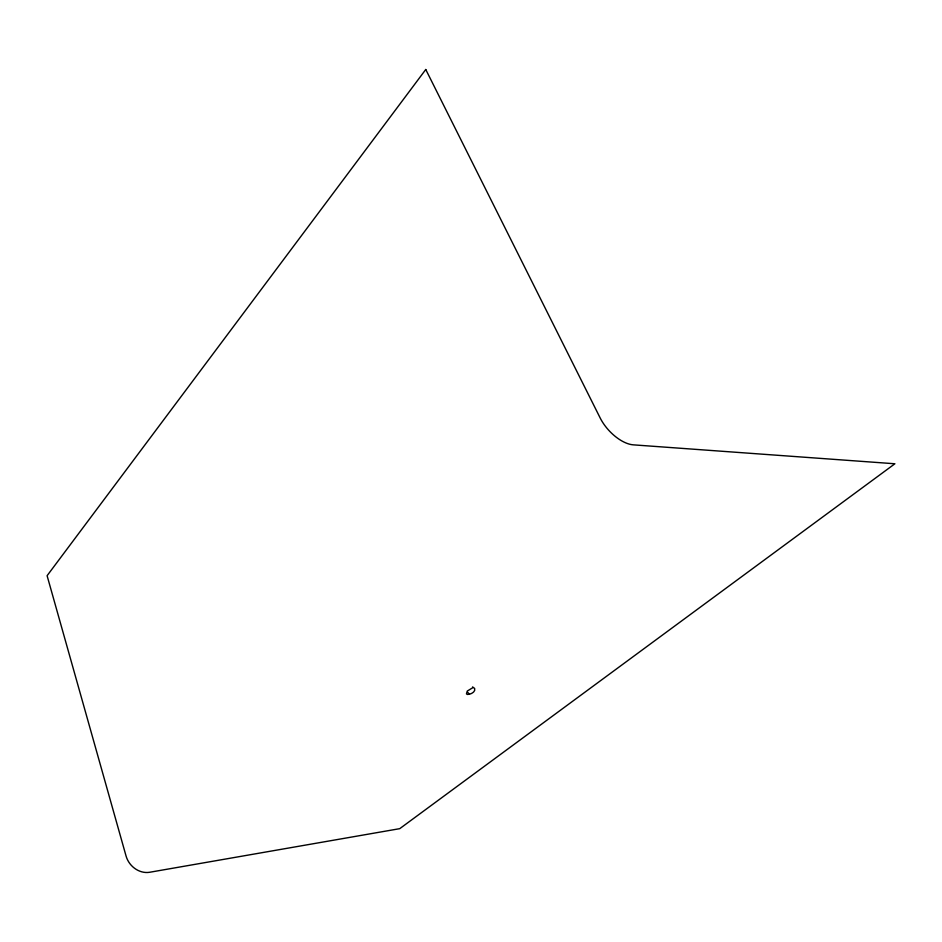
<?xml version="1.0" encoding="UTF-8"?>
<svg xmlns="http://www.w3.org/2000/svg" width="942" height="942" viewBox="0 0 942 942"><rect width="100%" height="100%" fill="white"/><g stroke="black" fill="none" stroke-linecap="round" stroke-linejoin="round"><path stroke-width="1.41" d="M472.813 687.684L467.267 691.063L466.467 693.901L467.467 694.466C470.505 694.548 475.887 691.958 474.662 688.449L472.578 686.906M469.422 694.242L467.585 692.217M425.76 69.496L47.1 575.703L126.051 855.995A20.418 17.615 50.6 0 0 149.731 872.257L399.738 828.666L894.9 463.77L633.318 444.848A30.639 15.543 47.2 0 1 600.207 418.036L425.76 69.496"/></g></svg>
